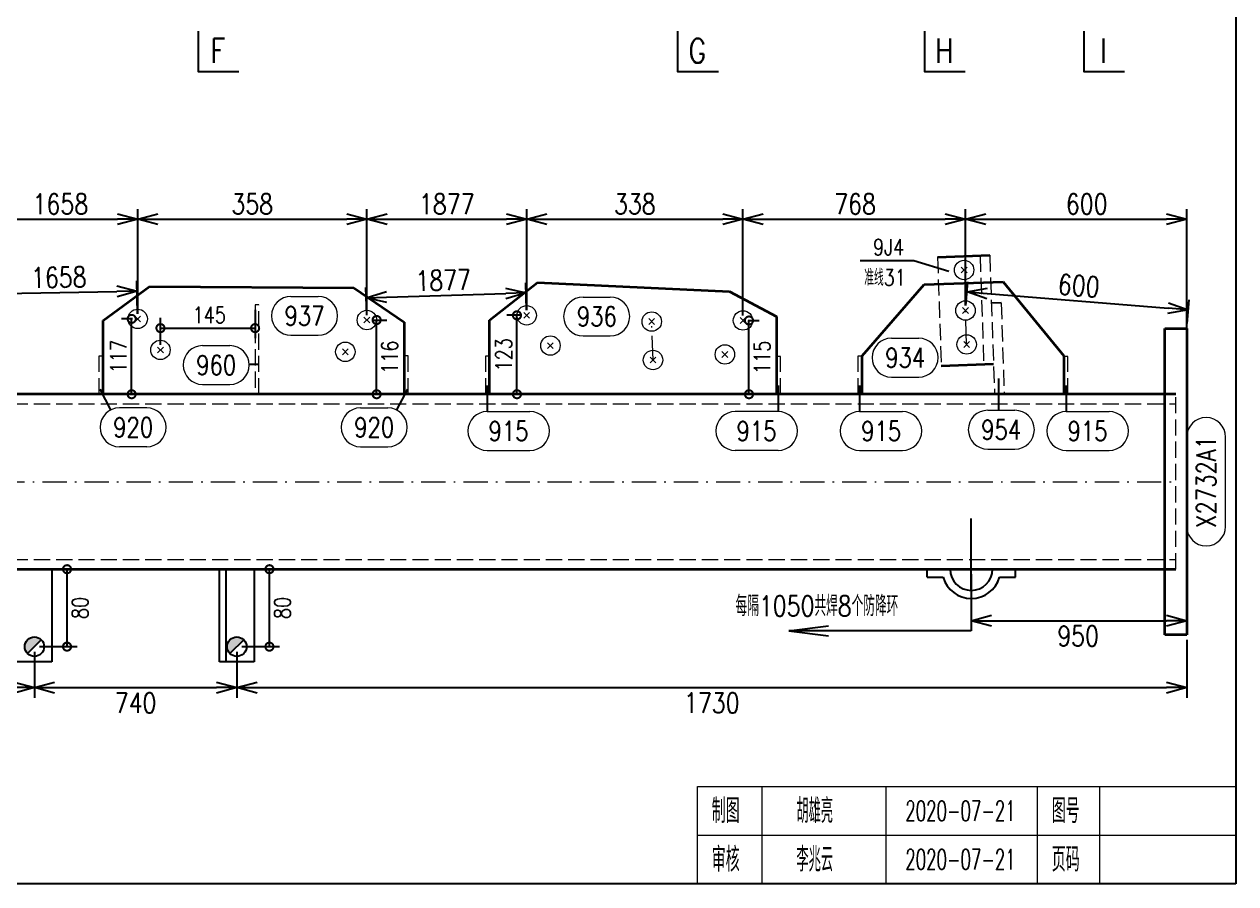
# Model space of a CAD drawing. Extents: x 1310 to 15542, y -76 to 8381.
# Drawn here: x 1663.8 to 1813.4, y 183.9 to 290 of the extents above; entities that cross this region are included whole.
import ezdxf
from ezdxf.enums import TextEntityAlignment as Align

# ---------------------------------------------------------------- set-up
doc = ezdxf.new("R2010")
doc.units = 0
doc.header["$MEASUREMENT"] = 0
doc.linetypes.add('一点画线', pattern=[5.2, 3, -1, 0.2, -1])
doc.linetypes.add('虚线', pattern=[2.75, 2, -0.75])
doc.layers.get('0').update_dxf_attribs({"linetype": 'CONTINUOUS', "lineweight": 25})
doc.layers.get('Defpoints').update_dxf_attribs({"linetype": 'CONTINUOUS'})
doc.layers.add('4', color=7, linetype='CONTINUOUS', lineweight=25)
doc.layers.add('5', color=7, linetype='CONTINUOUS', lineweight=25)
doc.styles.add('DimFont', font='simplex.shx', dxfattribs={"width": 0.8, "bigfont": 'gbhzfs.shx'})
doc.styles.get("Standard").update_dxf_attribs({"font": 'simplex.shx', "width": 0.7, "height": 3, "bigfont": 'gbhzfs.shx'})
doc.dimstyles.new('DHDxfDimStyleOpen30', dxfattribs={"dimtxt": 2.5, "dimasz": 2.5, "dimexe": 1.25, "dimexo": 0.625, "dimtad": 2, "dimtxsty": 'DimFont', "dimblk": 'OPEN30', "dimblk1": 'OPEN30', "dimblk2": 'OPEN30', "dimcen": 2.5, "dimadec": 0, "dimazin": 0, "dimtfac": 1, "dimtmove": 0, "dimatfit": 3, "dimfxl": 0, "dimarcsym": 0})

# ---------------------------------------------------------------- blocks, each defined once
blk = doc.blocks.new('板孔21.5')
at = {"layer": '5', "color": 7, "linetype": 'Continuous', "lineweight": 13}
for p, q in [((-0.3, -0.3), (0.3, 0.3)), ((0.3, -0.3), (-0.3, 0.3))]:
    blk.add_line(p, q, dxfattribs=at)
blk.add_circle((0, 0), 1, dxfattribs=at)
blk = doc.blocks.new('_DotSmall')
at = {"color": 0, "linetype": 'ByBlock', "const_width": 0.5}
blk.add_lwpolyline([(-0.0625, 0, 1), (0.0625, 0, 1)], format="xyb", close=True, dxfattribs=at)
blk = doc.blocks.new('*D269')
at = {"layer": '5', "color": 6, "linetype": 'Continuous', "lineweight": -2}
for p, q in [((1677.17, 253.59), (1675.8, 253.59)), ((1677.05, 244.29), (1677.05, 253.59)), ((1677.17, 244.29), (1675.8, 244.29))]:
    blk.add_line(p, q, dxfattribs=at)
at = {"layer": 'Defpoints', "color": 0, "linetype": 'Continuous'}
for p in [(1677.05, 253.59), (1677.8, 253.59), (1677.8, 244.29)]:
    blk.add_point(p, dxfattribs=at)
at = {"layer": '5', "color": 6, "linetype": 'Continuous', "lineweight": -2, "xscale": 2, "yscale": 2, "zscale": 2}
for p, rotation in [((1677.05, 253.59), 90), ((1677.05, 244.29), 270)]:
    blk.add_blockref('_DotSmall', p, dxfattribs=dict(at, rotation=rotation))
at = {"layer": '5', "color": 6, "linetype": 'Continuous', "lineweight": 18, "insert": (1675.42, 248.94), "char_height": 2, "attachment_point": 5, "rotation": 90, "line_spacing_factor": 0.6, "style": 'DimFont'}
blk.add_mtext('117', dxfattribs=at)
blk = doc.blocks.new('*D270')
at = {"layer": '5', "color": 6, "linetype": 'Continuous', "lineweight": -2}
for p, q in [((1706.73, 253.45), (1708.56, 253.45)), ((1707.31, 244.29), (1707.31, 253.45)), ((1706.73, 244.29), (1708.56, 244.29))]:
    blk.add_line(p, q, dxfattribs=at)
at = {"layer": 'Defpoints', "color": 0, "linetype": 'Continuous'}
for p in [(1706.11, 253.45), (1707.31, 253.45), (1706.11, 244.29)]:
    blk.add_point(p, dxfattribs=at)
at = {"layer": '5', "color": 6, "linetype": 'Continuous', "lineweight": -2, "xscale": 2, "yscale": 2, "zscale": 2}
for p, rotation in [((1707.31, 253.45), 90), ((1707.31, 244.29), 270)]:
    blk.add_blockref('_DotSmall', p, dxfattribs=dict(at, rotation=rotation))
at = {"layer": '5', "color": 6, "linetype": 'Continuous', "lineweight": 18, "insert": (1708.93, 248.87), "char_height": 2, "attachment_point": 5, "rotation": 90, "line_spacing_factor": 0.6, "style": 'DimFont'}
blk.add_mtext('116', dxfattribs=at)
blk = doc.blocks.new('*D271')
at = {"layer": '5', "color": 6, "linetype": 'Continuous', "lineweight": -2}
for p, q in [((1725.21, 254.03), (1723.39, 254.03)), ((1724.64, 244.29), (1724.64, 254.03)), ((1725.21, 244.29), (1723.39, 244.29))]:
    blk.add_line(p, q, dxfattribs=at)
at = {"layer": 'Defpoints', "color": 0, "linetype": 'Continuous'}
for p in [(1724.64, 254.03), (1725.84, 254.03), (1725.84, 244.29)]:
    blk.add_point(p, dxfattribs=at)
at = {"layer": '5', "color": 6, "linetype": 'Continuous', "lineweight": -2, "xscale": 2, "yscale": 2, "zscale": 2}
for p, rotation in [((1724.64, 254.03), 90), ((1724.64, 244.29), 270)]:
    blk.add_blockref('_DotSmall', p, dxfattribs=dict(at, rotation=rotation))
at = {"layer": '5', "color": 6, "linetype": 'Continuous', "lineweight": 18, "insert": (1723.01, 249.16), "char_height": 2, "attachment_point": 5, "rotation": 90, "line_spacing_factor": 0.6, "style": 'DimFont'}
blk.add_mtext('123', dxfattribs=at)
blk = doc.blocks.new('*D272')
at = {"layer": '5', "color": 6, "linetype": 'Continuous', "lineweight": -2}
for p, q in [((1753.18, 253.39), (1754.55, 253.39)), ((1753.3, 244.29), (1753.3, 253.39)), ((1753.18, 244.29), (1754.55, 244.29))]:
    blk.add_line(p, q, dxfattribs=at)
at = {"layer": 'Defpoints', "color": 0, "linetype": 'Continuous'}
for p in [(1752.55, 253.39), (1753.3, 253.39), (1752.55, 244.29)]:
    blk.add_point(p, dxfattribs=at)
at = {"layer": '5', "color": 6, "linetype": 'Continuous', "lineweight": -2, "xscale": 2, "yscale": 2, "zscale": 2}
for p, rotation in [((1753.3, 253.39), 90), ((1753.3, 244.29), 270)]:
    blk.add_blockref('_DotSmall', p, dxfattribs=dict(at, rotation=rotation))
at = {"layer": '5', "color": 6, "linetype": 'Continuous', "lineweight": 18, "insert": (1754.93, 248.84), "char_height": 2, "attachment_point": 5, "rotation": 90, "line_spacing_factor": 0.6, "style": 'DimFont'}
blk.add_mtext('115', dxfattribs=at)
blk = doc.blocks.new('_OPEN30')
at = {"color": 0, "linetype": 'ByBlock', "lineweight": -2}
for p, q in [((-1, 0.268), (0, 0)), ((0, 0), (-1, -0.268)), ((0, 0), (-1, 0))]:
    blk.add_line(p, q, dxfattribs=at)
blk = doc.blocks.new('*D274')
at = {"layer": '5', "color": 96, "linetype": 'Continuous', "lineweight": -2}
for p, q in [((1658.68, 253.84), (1658.6, 257.91)), ((1677.79, 254.21), (1677.71, 258.28)), ((1661.13, 256.71), (1675.23, 256.99))]:
    blk.add_line(p, q, dxfattribs=at)
at = {"layer": 'Defpoints', "color": 0, "linetype": 'Continuous'}
for p in [(1677.73, 257.03), (1658.7, 253.21), (1677.8, 253.59)]:
    blk.add_point(p, dxfattribs=at)
at = {"layer": '5', "color": 96, "linetype": 'Continuous', "lineweight": -2, "xscale": 2.5, "yscale": 2.5, "zscale": 2.5}
for p, rotation in [((1658.63, 256.66), 181.124937257589), ((1677.73, 257.03), 1.124937257589026)]:
    blk.add_blockref('_OPEN30', p, dxfattribs=dict(at, rotation=rotation))
at = {"layer": '5', "color": 96, "linetype": 'Continuous', "lineweight": 18, "insert": (1668.05, 258.72), "char_height": 2.5, "attachment_point": 5, "rotation": 1.1249, "line_spacing_factor": 0.6, "style": 'DimFont'}
blk.add_mtext('1658', dxfattribs=at)
blk = doc.blocks.new('*D275')
at = {"layer": '5', "color": 96, "linetype": 'Continuous', "lineweight": -2}
for p, q in [((1706.09, 254.07), (1705.99, 257.46)), ((1725.82, 254.65), (1725.72, 258.04)), ((1708.52, 256.28), (1723.26, 256.71))]:
    blk.add_line(p, q, dxfattribs=at)
at = {"layer": 'Defpoints', "color": 0, "linetype": 'Continuous'}
for p in [(1725.76, 256.79), (1706.11, 253.45), (1725.84, 254.03)]:
    blk.add_point(p, dxfattribs=at)
at = {"layer": '5', "color": 96, "linetype": 'Continuous', "lineweight": -2, "xscale": 2.5, "yscale": 2.5, "zscale": 2.5}
for p, rotation in [((1725.76, 256.79), 1.684796133430877), ((1706.03, 256.21), 181.6847961334309)]:
    blk.add_blockref('_OPEN30', p, dxfattribs=dict(at, rotation=rotation))
at = {"layer": '5', "color": 96, "linetype": 'Continuous', "lineweight": 18, "insert": (1715.53, 258.36), "char_height": 2.5, "attachment_point": 5, "rotation": 1.6848, "line_spacing_factor": 0.6, "style": 'DimFont'}
blk.add_mtext('1877', dxfattribs=at)
blk = doc.blocks.new('*D280')
at = {"layer": '5', "color": 7, "linetype": 'Continuous', "lineweight": -2}
for p, q in [((1658.7, 253.84), (1658.7, 267.15)), ((1677.8, 254.21), (1677.8, 267.15)), ((1661.2, 265.9), (1675.3, 265.9))]:
    blk.add_line(p, q, dxfattribs=at)
at = {"layer": 'Defpoints', "color": 0, "linetype": 'Continuous'}
for p in [(1677.8, 265.9), (1658.7, 253.21), (1677.8, 253.59)]:
    blk.add_point(p, dxfattribs=at)
at = {"layer": '5', "color": 7, "linetype": 'Continuous', "lineweight": -2, "xscale": 2.5, "yscale": 2.5, "zscale": 2.5, "rotation": 180}
blk.add_blockref('_OPEN30', (1658.7, 265.9), dxfattribs=at)
at = {"layer": '5', "color": 7, "linetype": 'Continuous', "lineweight": -2, "xscale": 2.5, "yscale": 2.5, "zscale": 2.5}
blk.add_blockref('_OPEN30', (1677.8, 265.9), dxfattribs=at)
at = {"layer": '5', "color": 7, "linetype": 'Continuous', "lineweight": 18, "insert": (1668.25, 267.78), "char_height": 2.5, "attachment_point": 5, "line_spacing_factor": 0.6, "style": 'DimFont'}
blk.add_mtext('1658', dxfattribs=at)
blk = doc.blocks.new('*D281')
at = {"layer": '5', "color": 7, "linetype": 'Continuous', "lineweight": -2}
for p, q in [((1677.8, 254.21), (1677.8, 267.15)), ((1706.11, 254.07), (1706.11, 267.15)), ((1680.3, 265.9), (1703.61, 265.9))]:
    blk.add_line(p, q, dxfattribs=at)
at = {"layer": 'Defpoints', "color": 0, "linetype": 'Continuous'}
for p in [(1706.11, 265.9), (1677.8, 253.59), (1706.11, 253.45)]:
    blk.add_point(p, dxfattribs=at)
at = {"layer": '5', "color": 7, "linetype": 'Continuous', "lineweight": -2, "xscale": 2.5, "yscale": 2.5, "zscale": 2.5, "rotation": 180}
blk.add_blockref('_OPEN30', (1677.8, 265.9), dxfattribs=at)
at = {"layer": '5', "color": 7, "linetype": 'Continuous', "lineweight": -2, "xscale": 2.5, "yscale": 2.5, "zscale": 2.5}
blk.add_blockref('_OPEN30', (1706.11, 265.9), dxfattribs=at)
at = {"layer": '5', "color": 7, "linetype": 'Continuous', "lineweight": 18, "insert": (1691.95, 267.78), "char_height": 2.5, "attachment_point": 5, "line_spacing_factor": 0.6, "style": 'DimFont'}
blk.add_mtext('358', dxfattribs=at)
blk = doc.blocks.new('*D282')
at = {"layer": '5', "color": 7, "linetype": 'Continuous', "lineweight": -2}
for p, q in [((1706.11, 254.07), (1706.11, 267.15)), ((1725.84, 254.65), (1725.84, 267.15)), ((1708.61, 265.9), (1723.34, 265.9))]:
    blk.add_line(p, q, dxfattribs=at)
at = {"layer": 'Defpoints', "color": 0, "linetype": 'Continuous'}
for p in [(1725.84, 265.9), (1706.11, 253.45), (1725.84, 254.03)]:
    blk.add_point(p, dxfattribs=at)
at = {"layer": '5', "color": 7, "linetype": 'Continuous', "lineweight": -2, "xscale": 2.5, "yscale": 2.5, "zscale": 2.5, "rotation": 180}
blk.add_blockref('_OPEN30', (1706.11, 265.9), dxfattribs=at)
at = {"layer": '5', "color": 7, "linetype": 'Continuous', "lineweight": -2, "xscale": 2.5, "yscale": 2.5, "zscale": 2.5}
blk.add_blockref('_OPEN30', (1725.84, 265.9), dxfattribs=at)
at = {"layer": '5', "color": 7, "linetype": 'Continuous', "lineweight": 18, "insert": (1715.97, 267.78), "char_height": 2.5, "attachment_point": 5, "line_spacing_factor": 0.6, "style": 'DimFont'}
blk.add_mtext('1877', dxfattribs=at)
blk = doc.blocks.new('*D283')
at = {"layer": '5', "color": 7, "linetype": 'Continuous', "lineweight": -2}
for p, q in [((1725.84, 254.65), (1725.84, 267.15)), ((1752.55, 254.02), (1752.55, 267.15)), ((1728.34, 265.9), (1750.05, 265.9))]:
    blk.add_line(p, q, dxfattribs=at)
at = {"layer": 'Defpoints', "color": 0, "linetype": 'Continuous'}
for p in [(1752.55, 265.9), (1725.84, 254.03), (1752.55, 253.39)]:
    blk.add_point(p, dxfattribs=at)
at = {"layer": '5', "color": 7, "linetype": 'Continuous', "lineweight": -2, "xscale": 2.5, "yscale": 2.5, "zscale": 2.5, "rotation": 180}
blk.add_blockref('_OPEN30', (1725.84, 265.9), dxfattribs=at)
at = {"layer": '5', "color": 7, "linetype": 'Continuous', "lineweight": -2, "xscale": 2.5, "yscale": 2.5, "zscale": 2.5}
blk.add_blockref('_OPEN30', (1752.55, 265.9), dxfattribs=at)
at = {"layer": '5', "color": 7, "linetype": 'Continuous', "lineweight": 18, "insert": (1739.2, 267.78), "char_height": 2.5, "attachment_point": 5, "line_spacing_factor": 0.6, "style": 'DimFont'}
blk.add_mtext('338', dxfattribs=at)
blk = doc.blocks.new('*D284')
at = {"layer": '5', "color": 7, "linetype": 'Continuous', "lineweight": -2}
for p, q in [((1752.55, 254.02), (1752.55, 267.15)), ((1780.04, 255.25), (1780.04, 267.15)), ((1755.05, 265.9), (1777.54, 265.9))]:
    blk.add_line(p, q, dxfattribs=at)
at = {"layer": 'Defpoints', "color": 0, "linetype": 'Continuous'}
for p in [(1780.04, 265.9), (1780.04, 254.63), (1752.55, 253.39)]:
    blk.add_point(p, dxfattribs=at)
at = {"layer": '5', "color": 7, "linetype": 'Continuous', "lineweight": -2, "xscale": 2.5, "yscale": 2.5, "zscale": 2.5, "rotation": 180}
blk.add_blockref('_OPEN30', (1752.55, 265.9), dxfattribs=at)
at = {"layer": '5', "color": 7, "linetype": 'Continuous', "lineweight": -2, "xscale": 2.5, "yscale": 2.5, "zscale": 2.5}
blk.add_blockref('_OPEN30', (1780.04, 265.9), dxfattribs=at)
at = {"layer": '5', "color": 7, "linetype": 'Continuous', "lineweight": 18, "insert": (1766.4, 267.78), "char_height": 2.5, "attachment_point": 5, "line_spacing_factor": 0.6, "style": 'DimFont'}
blk.add_mtext('768', dxfattribs=at)
blk = doc.blocks.new('*D285')
at = {"layer": '5', "color": 7, "linetype": 'Continuous', "lineweight": -2}
for p, q in [((1780.04, 255.25), (1780.04, 267.15)), ((1807.36, 234.11), (1807.36, 267.15)), ((1782.54, 265.9), (1804.86, 265.9))]:
    blk.add_line(p, q, dxfattribs=at)
at = {"layer": 'Defpoints', "color": 0, "linetype": 'Continuous'}
for p in [(1807.36, 265.9), (1780.04, 254.63), (1807.36, 233.49)]:
    blk.add_point(p, dxfattribs=at)
at = {"layer": '5', "color": 7, "linetype": 'Continuous', "lineweight": -2, "xscale": 2.5, "yscale": 2.5, "zscale": 2.5, "rotation": 180}
blk.add_blockref('_OPEN30', (1780.04, 265.9), dxfattribs=at)
at = {"layer": '5', "color": 7, "linetype": 'Continuous', "lineweight": -2, "xscale": 2.5, "yscale": 2.5, "zscale": 2.5}
blk.add_blockref('_OPEN30', (1807.36, 265.9), dxfattribs=at)
at = {"layer": '5', "color": 7, "linetype": 'Continuous', "lineweight": 18, "insert": (1795.01, 267.78), "char_height": 2.5, "attachment_point": 5, "line_spacing_factor": 0.6, "style": 'DimFont'}
blk.add_mtext('600', dxfattribs=at)
blk = doc.blocks.new('*D287')
at = {"layer": '5', "color": 6, "linetype": 'Continuous', "lineweight": -2}
for p, q in [((1692.3, 254.71), (1692.3, 251.2)), ((1680.61, 250.38), (1680.61, 253.7)), ((1680.61, 252.45), (1692.3, 252.45))]:
    blk.add_line(p, q, dxfattribs=at)
at = {"layer": 'Defpoints', "color": 0, "linetype": 'Continuous'}
for p in [(1692.3, 255.34), (1692.3, 252.45), (1680.61, 249.76)]:
    blk.add_point(p, dxfattribs=at)
at = {"layer": '5', "color": 6, "linetype": 'Continuous', "lineweight": -2, "xscale": 2, "yscale": 2, "zscale": 2, "rotation": 180}
blk.add_blockref('_DotSmall', (1680.61, 252.45), dxfattribs=at)
at = {"layer": '5', "color": 6, "linetype": 'Continuous', "lineweight": -2, "xscale": 2, "yscale": 2, "zscale": 2}
blk.add_blockref('_DotSmall', (1692.3, 252.45), dxfattribs=at)
at = {"layer": '5', "color": 6, "linetype": 'Continuous', "lineweight": 18, "insert": (1686.64, 254.07), "char_height": 2, "attachment_point": 5, "line_spacing_factor": 0.6, "style": 'DimFont'}
blk.add_mtext('145', dxfattribs=at)
blk = doc.blocks.new('*D300')
at = {"color": 0, "linetype": 'Continuous', "lineweight": -2}
for p, q in [((1780.09, 255.25), (1780.33, 258.18)), ((1782.72, 256.73), (1805.06, 254.91)), ((1807.41, 253.02), (1807.65, 255.95))]:
    blk.add_line(p, q, dxfattribs=at)
at = {"layer": 'Defpoints', "color": 0, "linetype": 'Continuous'}
for p in [(1780.04, 254.63), (1807.55, 254.71), (1807.36, 252.4)]:
    blk.add_point(p, dxfattribs=at)
at = {"color": 0, "linetype": 'Continuous', "lineweight": -2, "xscale": 2.5, "yscale": 2.5, "zscale": 2.5}
for p, rotation in [((1780.23, 256.93), 175.3422225729016), ((1807.55, 254.71), 355.3422225729016)]:
    blk.add_blockref('_OPEN30', p, dxfattribs=dict(at, rotation=rotation))
at = {"color": 0, "linetype": 'Continuous', "insert": (1794.04, 257.69), "char_height": 2.5, "attachment_point": 5, "rotation": 355.3422, "style": 'DimFont'}
blk.add_mtext('600', dxfattribs=at)
blk = doc.blocks.new('*D327')
at = {"color": 7, "linetype": 'Continuous', "lineweight": -2}
for p, q in [((1780.76, 222.06), (1780.76, 215.08)), ((1807.36, 215.21), (1807.36, 217.58)), ((1783.26, 216.33), (1804.86, 216.33))]:
    blk.add_line(p, q, dxfattribs=at)
at = {"layer": 'Defpoints', "color": 0, "linetype": 'Continuous'}
for p in [(1780.76, 222.69), (1807.36, 216.33), (1807.36, 214.58)]:
    blk.add_point(p, dxfattribs=at)
at = {"color": 7, "linetype": 'Continuous', "lineweight": -2, "xscale": 2.5, "yscale": 2.5, "zscale": 2.5, "rotation": 180}
blk.add_blockref('_OPEN30', (1780.76, 216.33), dxfattribs=at)
at = {"color": 7, "linetype": 'Continuous', "lineweight": -2, "xscale": 2.5, "yscale": 2.5, "zscale": 2.5}
blk.add_blockref('_OPEN30', (1807.36, 216.33), dxfattribs=at)
at = {"color": 7, "linetype": 'Continuous', "lineweight": 18, "insert": (1793.95, 214.45), "char_height": 2.5, "attachment_point": 5, "style": 'DimFont'}
blk.add_mtext('950', dxfattribs=at)
blk = doc.blocks.new('*D333')
at = {"color": 0, "linetype": 'Continuous', "lineweight": -2}
for p, q in [((1640.04, 212.5), (1640.04, 206.82)), ((1665.04, 212.5), (1665.04, 206.82)), ((1642.54, 208.07), (1662.54, 208.07))]:
    blk.add_line(p, q, dxfattribs=at)
at = {"layer": 'Defpoints', "color": 0, "linetype": 'Continuous'}
for p in [(1640.04, 213.13), (1665.04, 213.13), (1665.04, 208.07)]:
    blk.add_point(p, dxfattribs=at)
at = {"color": 0, "linetype": 'Continuous', "lineweight": -2, "xscale": 2.5, "yscale": 2.5, "zscale": 2.5, "rotation": 180}
blk.add_blockref('_OPEN30', (1640.04, 208.07), dxfattribs=at)
at = {"color": 0, "linetype": 'Continuous', "lineweight": -2, "xscale": 2.5, "yscale": 2.5, "zscale": 2.5}
blk.add_blockref('_OPEN30', (1665.04, 208.07), dxfattribs=at)
at = {"color": 0, "linetype": 'Continuous', "insert": (1652.54, 206.19), "char_height": 2.5, "attachment_point": 5, "style": 'DimFont'}
blk.add_mtext('1375', dxfattribs=at)
blk = doc.blocks.new('*D337')
at = {"layer": '5', "color": 6, "linetype": 'Continuous', "lineweight": -2}
for p, q in [((1667.83, 222.69), (1670.32, 222.69)), ((1669.07, 213.13), (1669.07, 222.69)), ((1665.67, 213.13), (1670.32, 213.13))]:
    blk.add_line(p, q, dxfattribs=at)
at = {"layer": 'Defpoints', "color": 0, "linetype": 'Continuous'}
for p in [(1667.2, 222.69), (1669.07, 222.69), (1665.04, 213.13)]:
    blk.add_point(p, dxfattribs=at)
at = {"layer": '5', "color": 6, "linetype": 'Continuous', "lineweight": -2, "xscale": 2, "yscale": 2, "zscale": 2}
for p, rotation in [((1669.07, 222.69), 90), ((1669.07, 213.13), 270)]:
    blk.add_blockref('_DotSmall', p, dxfattribs=dict(at, rotation=rotation))
at = {"layer": '5', "color": 6, "linetype": 'Continuous', "lineweight": 18, "insert": (1670.69, 217.91), "char_height": 2, "attachment_point": 5, "rotation": 90, "style": 'DimFont'}
blk.add_mtext('80', dxfattribs=at)
blk = doc.blocks.new('*D338')
at = {"color": 0, "linetype": 'Continuous', "lineweight": -2}
for p, q in [((1665.04, 212.5), (1665.04, 206.82)), ((1690.04, 212.5), (1690.04, 206.82)), ((1667.54, 208.07), (1687.54, 208.07))]:
    blk.add_line(p, q, dxfattribs=at)
at = {"layer": 'Defpoints', "color": 0, "linetype": 'Continuous'}
for p in [(1665.04, 213.13), (1690.04, 213.13), (1690.04, 208.07)]:
    blk.add_point(p, dxfattribs=at)
at = {"color": 0, "linetype": 'Continuous', "lineweight": -2, "xscale": 2.5, "yscale": 2.5, "zscale": 2.5, "rotation": 180}
blk.add_blockref('_OPEN30', (1665.04, 208.07), dxfattribs=at)
at = {"color": 0, "linetype": 'Continuous', "lineweight": -2, "xscale": 2.5, "yscale": 2.5, "zscale": 2.5}
blk.add_blockref('_OPEN30', (1690.04, 208.07), dxfattribs=at)
at = {"color": 0, "linetype": 'Continuous', "insert": (1677.54, 206.19), "char_height": 2.5, "attachment_point": 5, "style": 'DimFont'}
blk.add_mtext('740', dxfattribs=at)
blk = doc.blocks.new('*D339')
at = {"layer": '5', "color": 6, "linetype": 'Continuous', "lineweight": -2}
for p, q in [((1692.83, 222.69), (1695.32, 222.69)), ((1694.07, 213.13), (1694.07, 222.69)), ((1690.67, 213.13), (1695.32, 213.13))]:
    blk.add_line(p, q, dxfattribs=at)
at = {"layer": 'Defpoints', "color": 0, "linetype": 'Continuous'}
for p in [(1692.2, 222.69), (1694.07, 222.69), (1690.04, 213.13)]:
    blk.add_point(p, dxfattribs=at)
at = {"layer": '5', "color": 6, "linetype": 'Continuous', "lineweight": -2, "xscale": 2, "yscale": 2, "zscale": 2}
for p, rotation in [((1694.07, 222.69), 90), ((1694.07, 213.13), 270)]:
    blk.add_blockref('_DotSmall', p, dxfattribs=dict(at, rotation=rotation))
at = {"layer": '5', "color": 6, "linetype": 'Continuous', "lineweight": 18, "insert": (1695.69, 217.91), "char_height": 2, "attachment_point": 5, "rotation": 90, "style": 'DimFont'}
blk.add_mtext('80', dxfattribs=at)
blk = doc.blocks.new('*D340')
at = {"color": 0, "linetype": 'Continuous', "lineweight": -2}
for p, q in [((1690.04, 212.5), (1690.04, 206.82)), ((1807.36, 213.96), (1807.36, 206.82)), ((1692.54, 208.07), (1804.86, 208.07))]:
    blk.add_line(p, q, dxfattribs=at)
at = {"layer": 'Defpoints', "color": 0, "linetype": 'Continuous'}
for p in [(1807.36, 214.58), (1690.04, 213.13), (1807.36, 208.07)]:
    blk.add_point(p, dxfattribs=at)
at = {"color": 0, "linetype": 'Continuous', "lineweight": -2, "xscale": 2.5, "yscale": 2.5, "zscale": 2.5, "rotation": 180}
blk.add_blockref('_OPEN30', (1690.04, 208.07), dxfattribs=at)
at = {"color": 0, "linetype": 'Continuous', "lineweight": -2, "xscale": 2.5, "yscale": 2.5, "zscale": 2.5}
blk.add_blockref('_OPEN30', (1807.36, 208.07), dxfattribs=at)
at = {"color": 0, "linetype": 'Continuous', "insert": (1748.7, 206.19), "char_height": 2.5, "attachment_point": 5, "style": 'DimFont'}
blk.add_mtext('1730', dxfattribs=at)
blk = doc.blocks.new('CTDHK')
at = {"color": 0, "linetype": 'Continuous'}
for p, q in [((297, 210), (297, 0)), ((297, 0), (0, 0))]:
    blk.add_line(p, q, dxfattribs=at)

msp = doc.modelspace()

# ---------------------------------------------------------------- hatches: boundary and pattern name
for points in [[(1665.894, 213.975, 0.6681786), (1663.844, 213.126, 0.1989124), (1664.196, 212.277)], [(1690.894, 213.975, 0.6681786), (1688.844, 213.126, 0.1989124), (1689.196, 212.277)]]:
    msp.add_hatch(color=256).paths.add_polyline_path(points)

# ---------------------------------------------------------------- linework, layer by layer
at = {"color": 4, "linetype": 'Continuous'}
for p, q in [((1767.041, 260.805), (1773.648, 260.805)), ((1773.648, 260.805), (1777.974, 259.481))]:
    msp.add_line(p, q, dxfattribs=at)
at = {"color": 0, "linetype": 'Continuous'}
for p, q in [((1784.44, 255.563), (1783.24, 255.522)), ((1692.687, 247.967), (1691.57, 247.943)), ((1784.098, 246.244), (1784.098, 242.309)), ((1673.135, 244.935), (1674.459, 242.344)), ((1711.103, 244.935), (1709.778, 242.344)), ((1720.97, 245.362), (1720.97, 242.152)), ((1756.884, 245.362), (1756.884, 242.152)), ((1766.967, 245.362), (1766.967, 242.152)), ((1792.488, 245.362), (1792.488, 242.152))]:
    msp.add_line(p, q, dxfattribs=at)
for p, q in [((1780.76, 220.071), (1780.76, 228.957)), ((1662.883, 222.69), (1667.203, 222.69)), ((1667.203, 222.69), (1667.203, 211.275)), ((1687.883, 222.69), (1692.203, 222.69)), ((1687.883, 211.275), (1687.883, 222.69)), ((1688.723, 211.275), (1688.723, 222.69)), ((1692.203, 222.69), (1692.203, 211.275)), ((1775.29, 222.69), (1778.142, 222.69)), ((1775.29, 221.69), (1775.29, 222.69)), ((1775.29, 221.69), (1777.283, 221.69)), ((1783.379, 222.69), (1786.231, 222.69)), ((1784.238, 221.69), (1786.231, 221.69)), ((1786.231, 221.69), (1786.231, 222.69)), ((1758.229, 215.077), (1763.137, 215.707)), ((1780.76, 215.077), (1758.229, 215.077)), ((1758.229, 215.077), (1763.137, 214.447)), ((1665.894, 213.975), (1664.196, 212.277)), ((1690.894, 213.975), (1689.196, 212.277)), ((1667.203, 211.275), (1662.883, 211.275)), ((1692.203, 211.275), (1687.883, 211.275))]:
    msp.add_line(p, q)
at = {"color": 2, "linetype": 'Continuous'}
for points in [[(1690.296, 284.101), (1685.296, 284.101), (1685.296, 289.101)], [(1749.515, 284.101), (1744.515, 284.101), (1744.515, 289.101)], [(1780.018, 284.101), (1775.018, 284.101), (1775.018, 289.101)], [(1799.691, 284.101), (1794.691, 284.101), (1794.691, 289.101)]]:
    msp.add_lwpolyline(points, dxfattribs=at)
for centre in [(1665.045, 213.126), (1690.045, 213.126)]:
    msp.add_circle(centre, 1.201)
for radius, start, end in [(3.619, 196.04206, 343.95794), (2.619, 180, 0)]:
    msp.add_arc((1780.76, 222.69), radius, start, end)
at = {"layer": '4', "color": 1, "linetype": 'Continuous', "lineweight": 18}
for p, q in [((1746.922, 195.861), (1813.422, 195.861)), ((1746.922, 183.861), (1746.922, 195.861)), ((1754.922, 183.861), (1754.922, 195.861)), ((1770.222, 183.861), (1770.222, 195.861)), ((1788.922, 183.861), (1788.922, 195.861)), ((1796.622, 183.861), (1796.622, 195.861)), ((1746.922, 189.861), (1813.422, 189.861))]:
    msp.add_line(p, q, dxfattribs=at)
msp.add_lwpolyline([(1516.422, 393.861), (1516.422, 183.861), (1813.422, 183.861), (1813.422, 393.861)], close=True, dxfattribs=at)
at = {"layer": '5', "color": 7, "linetype": 'Continuous', "lineweight": 35}
for p, q in [((1776.582, 261.22), (1783.038, 261.441)), ((1673.524, 253.394), (1679.266, 257.606)), ((1679.266, 257.606), (1704.497, 257.412)), ((1704.497, 257.412), (1710.713, 253.186)), ((1721.263, 253.452), (1727.175, 258.093)), ((1727.175, 258.093), (1750.876, 256.977)), ((1767.266, 249.037), (1774.916, 257.831)), ((1774.916, 257.831), (1784.695, 258.166)), ((1784.695, 258.166), (1792.196, 249.037)), ((1750.876, 256.977), (1756.716, 253.869)), ((1673.524, 244.29), (1673.524, 253.394)), ((1710.713, 253.186), (1710.713, 244.29)), ((1721.263, 244.29), (1721.263, 253.452)), ((1756.716, 253.869), (1756.716, 244.29)), ((1804.671, 252.4), (1807.361, 252.4)), ((1804.671, 214.58), (1804.671, 252.4)), ((1807.361, 252.4), (1807.361, 214.58)), ((1767.266, 244.29), (1767.266, 249.037)), ((1792.196, 249.037), (1792.196, 244.29)), ((1777.042, 247.81), (1783.497, 248.031)), ((1806.016, 244.29), (1541.227, 244.29)), ((1710.713, 244.29), (1673.524, 244.29)), ((1756.716, 244.29), (1721.263, 244.29)), ((1792.196, 244.29), (1767.266, 244.29)), ((1541.227, 222.69), (1806.016, 222.69)), ((1807.361, 214.58), (1804.671, 214.58))]:
    msp.add_line(p, q, dxfattribs=at)
at = {"layer": '5', "color": 7, "linetype": '虚线', "lineweight": 18}
for p, q in [((1776.582, 261.22), (1777.042, 247.81)), ((1781.838, 261.4), (1782.298, 247.99)), ((1783.038, 261.441), (1783.625, 244.306)), ((1692.778, 255.338), (1692.303, 255.338)), ((1692.303, 255.338), (1692.303, 244.29)), ((1692.778, 244.29), (1692.778, 255.338)), ((1784.44, 255.563), (1784.824, 244.347)), ((1673.049, 244.29), (1673.049, 249.024)), ((1673.049, 249.024), (1673.524, 249.024)), ((1673.524, 249.024), (1673.524, 244.29)), ((1711.188, 249.024), (1710.713, 249.024)), ((1710.713, 249.024), (1710.713, 244.29)), ((1711.188, 244.29), (1711.188, 249.024)), ((1720.788, 244.29), (1720.788, 249.024)), ((1720.788, 249.024), (1721.263, 249.024)), ((1721.263, 249.024), (1721.263, 244.29)), ((1757.191, 248.944), (1756.716, 248.944)), ((1756.716, 248.944), (1756.716, 244.29)), ((1757.191, 244.29), (1757.191, 248.944)), ((1766.791, 244.29), (1766.791, 249.024)), ((1766.791, 249.024), (1767.266, 249.024)), ((1767.266, 249.024), (1767.266, 244.29)), ((1792.671, 248.944), (1792.196, 248.944)), ((1792.196, 248.944), (1792.196, 244.29)), ((1792.671, 244.29), (1792.671, 248.944)), ((1806.016, 222.69), (1806.016, 244.29)), ((1541.227, 243.09), (1806.016, 243.09)), ((1541.227, 223.89), (1806.016, 223.89))]:
    msp.add_line(p, q, dxfattribs=at)
at = {"layer": '5', "color": 1, "linetype": 'Continuous', "lineweight": 18}
for p, q in [((1696.724, 256.368), (1700.084, 256.368)), ((1732.808, 256.29), (1736.168, 256.29)), ((1696.724, 251.568), (1700.084, 251.568)), ((1732.808, 251.49), (1736.168, 251.49)), ((1685.811, 250.29), (1689.171, 250.29)), ((1770.897, 251.205), (1774.257, 251.205)), ((1685.811, 245.49), (1689.171, 245.49)), ((1770.897, 246.405), (1774.257, 246.405)), ((1678.911, 242.607), (1675.551, 242.607)), ((1705.326, 242.607), (1708.686, 242.607)), ((1720.97, 242.152), (1726.25, 242.152)), ((1756.884, 242.152), (1751.604, 242.152)), ((1766.967, 242.152), (1772.247, 242.152)), ((1782.784, 242.309), (1786.144, 242.309)), ((1792.488, 242.152), (1797.768, 242.152)), ((1807.361, 227.97), (1807.361, 239.01)), ((1812.161, 227.97), (1812.161, 239.01)), ((1678.911, 237.807), (1675.551, 237.807)), ((1705.326, 237.807), (1708.686, 237.807)), ((1720.97, 237.352), (1726.25, 237.352)), ((1756.884, 237.352), (1751.604, 237.352)), ((1766.967, 237.352), (1772.247, 237.352)), ((1782.784, 237.509), (1786.144, 237.509)), ((1792.488, 237.352), (1797.768, 237.352))]:
    msp.add_line(p, q, dxfattribs=at)
at = {"layer": '5', "color": 1, "linetype": '一点画线', "lineweight": 18}
for p, q in [((1780.183, 250.436), (1780.04, 254.626)), ((1741.448, 248.514), (1741.285, 253.259)), ((1541.227, 233.49), (1806.016, 233.49))]:
    msp.add_line(p, q, dxfattribs=at)
at = {"layer": '5', "color": 1, "linetype": 'Continuous', "lineweight": 18}
for centre, start, end in [((1696.724, 253.968), 90, 270), ((1700.084, 253.968), 270, 90), ((1732.808, 253.89), 90, 270), ((1736.168, 253.89), 270, 90), ((1685.811, 247.89), 90, 270), ((1689.171, 247.89), 270, 90), ((1770.897, 248.805), 90, 270), ((1774.257, 248.805), 270, 90), ((1675.551, 240.207), 90, 270), ((1678.911, 240.207), 270, 90), ((1705.326, 240.207), 90, 270), ((1708.686, 240.207), 270, 90), ((1720.97, 239.752), 90, 270), ((1726.25, 239.752), 270, 90), ((1751.604, 239.752), 90, 270), ((1756.884, 239.752), 270, 90), ((1766.967, 239.752), 90, 270), ((1772.247, 239.752), 270, 90), ((1782.784, 239.909), 90, 270), ((1786.144, 239.909), 270, 90), ((1792.488, 239.752), 90, 270), ((1797.768, 239.752), 270, 90), ((1809.761, 239.01), 0, 180), ((1809.761, 227.97), 180, 0)]:
    msp.add_arc(centre, 2.4, start, end, dxfattribs=at)

# ---------------------------------------------------------------- block references
at = {"color": 2, "linetype": 'Continuous'}
msp.add_blockref('CTDHK', (1516.422, 183.861), dxfattribs=at)
at = {"layer": '5', "color": 7, "linetype": 'Continuous', "lineweight": 35, "xscale": 1.200000000000728, "yscale": 1.199999999999818, "zscale": 1.2}
for p in [(1779.868, 259.628), (1677.799, 253.586), (1706.107, 253.447), (1725.84, 254.028), (1741.285, 253.259), (1752.555, 253.395), (1780.04, 254.626), (1728.771, 250.293), (1780.183, 250.436), (1680.607, 249.758), (1703.438, 249.521), (1750.325, 249.204), (1741.448, 248.514)]:
    msp.add_blockref('板孔21.5', p, dxfattribs=at)

# ---------------------------------------------------------------- texts
at = {"color": 1, "linetype": 'Continuous', "lineweight": 18, "width": 0.8}
msp.add_text('每隔1050共焊8个防降环', height=2.5, dxfattribs=at).set_placement((1761.692, 218.29), align=Align.MIDDLE)
at = {"layer": '4', "color": 1, "linetype": 'Continuous', "lineweight": 13}
for s, height, width, p in [('制图', 3, 0.8, (1750.422, 192.861)), ('胡雄亮', 3, 0.7, (1761.422, 192.861)), ('2020-07-21', 2.5, 0.6, (1779.422, 192.861)), ('图号', 3, 0.8, (1792.422, 192.861)), ('审核', 3, 0.8, (1750.422, 186.861)), ('李兆云', 3, 0.7, (1761.422, 186.861)), ('2020-07-21', 2.5, 0.6, (1779.422, 186.861)), ('页码', 3, 0.8, (1792.422, 186.861))]:
    msp.add_text(s, height=height, dxfattribs=dict(at, width=width)).set_placement(p, align=Align.MIDDLE_CENTER)
at = {"layer": '5', "color": 2, "linetype": 'Continuous', "lineweight": 18, "width": 0.8}
for s, p in [('F', (1687.702, 286.684)), ('G', (1746.921, 286.684)), ('H', (1777.424, 286.684)), ('I', (1797.097, 286.684))]:
    msp.add_text(s, height=3, dxfattribs=at).set_placement(p, align=Align.MIDDLE_CENTER)
at = {"layer": '5', "color": 4, "linetype": 'Continuous', "lineweight": 18, "width": 0.8}
for s, p in [('9J4', (1770.547, 262.441)), ('准线31', (1770.106, 258.693))]:
    msp.add_text(s, height=2, dxfattribs=at).set_placement(p, align=Align.MIDDLE_CENTER)
at = {"layer": '5', "color": 1, "linetype": 'Continuous', "lineweight": 18, "width": 0.8}
for s, p in [('937', (1698.404, 253.968)), ('936', (1734.488, 253.89)), ('934', (1772.577, 248.805)), ('960', (1687.491, 247.89)), ('920', (1677.231, 240.207)), ('920', (1707.006, 240.207)), ('915', (1723.61, 239.752)), ('915', (1754.244, 239.752)), ('915', (1769.607, 239.752)), ('954', (1784.464, 239.909)), ('915', (1795.128, 239.752))]:
    msp.add_text(s, height=2.4, dxfattribs=at).set_placement(p, align=Align.MIDDLE_CENTER)
msp.add_text('X2732A1', height=2.4, rotation=90, dxfattribs=at).set_placement((1809.761, 233.49), align=Align.MIDDLE_CENTER)

# ---------------------------------------------------------------- dimensions: what is measured, and where the dimension line sits
at = {"color": 0, "linetype": 'Continuous'}
dim = msp.add_aligned_dim(p1=(1780.04, 254.626), p2=(1807.361, 252.4), distance=2.314, text='600', dimstyle='DHDxfDimStyleOpen30', dxfattribs=at)
dim.commit()
dim.dimension.update_dxf_attribs({"geometry": '*D300', "text_midpoint": (1794.041, 257.688)})
at = {"color": 7, "linetype": 'Continuous', "lineweight": 18}
dim = msp.add_linear_dim(base=(1807.361, 216.327), p1=(1780.76, 222.69), p2=(1807.361, 214.58), text='950', dimstyle='DHDxfDimStyleOpen30', override={"dimclrd": 7, "dimclre": 7, "dimclrt": 7}, dxfattribs=at)
dim.commit()
dim.dimension.update_dxf_attribs({"geometry": '*D327', "text_midpoint": (1793.95, 216.327), "dimtype": 160})
at = {"color": 0, "linetype": 'Continuous'}
dim = msp.add_linear_dim(base=(1807.361, 208.066), p1=(1690.045, 213.126), p2=(1807.361, 214.58), text='1730', dimstyle='DHDxfDimStyleOpen30', dxfattribs=at)
dim.commit()
dim.dimension.update_dxf_attribs({"geometry": '*D340', "text_midpoint": (1748.703, 206.191)})
for base, p1, p2, text, picture, middle in [((1665.045, 208.066), (1640.045, 213.126), (1665.045, 213.126), '1375', '*D333', (1652.545, 206.191)), ((1690.045, 208.066), (1665.045, 213.126), (1690.045, 213.126), '740', '*D338', (1677.545, 206.191))]:
    dim = msp.add_linear_dim(base=base, p1=p1, p2=p2, text=text, dimstyle='DHDxfDimStyleOpen30', override={"dimtmove": 1}, dxfattribs=at)
    dim.commit()
    dim.dimension.update_dxf_attribs({"geometry": picture, "text_midpoint": middle})
at = {"layer": '5', "color": 7, "linetype": 'Continuous', "lineweight": 18}
for base, p1, p2, text, picture, middle in [((1677.799, 265.902), (1658.697, 253.211), (1677.799, 253.586), '1658', '*D280', (1668.248, 265.902)), ((1706.107, 265.902), (1677.799, 253.586), (1706.107, 253.447), '358', '*D281', (1691.953, 265.902)), ((1725.84, 265.902), (1706.107, 253.447), (1725.84, 254.028), '1877', '*D282', (1715.973, 265.902)), ((1752.555, 265.902), (1725.84, 254.028), (1752.555, 253.395), '338', '*D283', (1739.197, 265.902)), ((1780.04, 265.902), (1752.555, 253.395), (1780.04, 254.626), '768', '*D284', (1766.402, 265.902)), ((1807.361, 265.902), (1780.04, 254.626), (1807.361, 233.49), '600', '*D285', (1795.005, 265.902))]:
    dim = msp.add_linear_dim(base=base, p1=p1, p2=p2, text=text, dimstyle='DHDxfDimStyleOpen30', override={"dimtxt": 2.5, "dimclrd": 7, "dimclre": 7, "dimclrt": 7}, dxfattribs=at)
    dim.commit()
    dim.dimension.update_dxf_attribs({"geometry": picture, "text_midpoint": middle, "dimtype": 160})
at = {"layer": '5', "color": 96, "linetype": 'Continuous', "lineweight": 18}
for base, p1, p2, angle, text, picture, middle in [((1677.731, 257.034), (1658.697, 253.211), (1677.799, 253.586), 1.12494, '1658', '*D274', (1668.089, 256.845)), ((1725.759, 256.787), (1706.107, 253.447), (1725.84, 254.028), 1.6848, '1877', '*D275', (1715.589, 256.488))]:
    dim = msp.add_linear_dim(base=base, p1=p1, p2=p2, angle=angle, text=text, dimstyle='DHDxfDimStyleOpen30', override={"dimtxt": 2.5, "dimclrd": 96, "dimclre": 96, "dimclrt": 96}, dxfattribs=at)
    dim.commit()
    dim.dimension.update_dxf_attribs({"geometry": picture, "text_midpoint": middle, "dimtype": 161})
at = {"layer": '5', "color": 6, "linetype": 'Continuous', "lineweight": 18}
dim = msp.add_linear_dim(base=(1692.303, 252.445), p1=(1680.607, 249.758), p2=(1692.303, 255.338), text='145', dimstyle='DHDxfDimStyleOpen30', override={"dimtxt": 2, "dimasz": 2, "dimblk1": 'DotSmall', "dimblk2": 'DotSmall', "dimsah": 1, "dimclrd": 6, "dimclre": 6, "dimclrt": 6}, dxfattribs=at)
dim.commit()
dim.dimension.update_dxf_attribs({"geometry": '*D287', "text_midpoint": (1686.639, 252.445), "dimtype": 160})
for base, p1, p2, text, picture, middle in [((1724.64, 254.028), (1725.84, 244.29), (1725.84, 254.028), '123', '*D271', (1724.64, 249.159)), ((1677.049, 253.586), (1677.799, 244.29), (1677.799, 253.586), '117', '*D269', (1677.049, 248.938)), ((1707.307, 253.447), (1706.107, 244.29), (1706.107, 253.447), '116', '*D270', (1707.307, 248.869)), ((1753.305, 253.395), (1752.555, 244.29), (1752.555, 253.395), '115', '*D272', (1753.305, 248.842))]:
    dim = msp.add_linear_dim(base=base, p1=p1, p2=p2, angle=90, text=text, dimstyle='DHDxfDimStyleOpen30', override={"dimtxt": 2, "dimasz": 2, "dimblk1": 'DotSmall', "dimblk2": 'DotSmall', "dimsah": 1, "dimclrd": 6, "dimclre": 6, "dimclrt": 6}, dxfattribs=at)
    dim.commit()
    dim.dimension.update_dxf_attribs({"geometry": picture, "text_midpoint": middle, "dimtype": 161})
for base, p1, p2, picture, middle in [((1669.067, 222.69), (1665.045, 213.126), (1667.203, 222.69), '*D337', (1670.692, 217.908)), ((1694.067, 222.69), (1690.045, 213.126), (1692.203, 222.69), '*D339', (1695.692, 217.908))]:
    dim = msp.add_linear_dim(base=base, p1=p1, p2=p2, angle=90, text='80', dimstyle='DHDxfDimStyleOpen30', override={"dimtxt": 2, "dimasz": 2, "dimblk1": 'DotSmall', "dimblk2": 'DotSmall', "dimsah": 1, "dimclrd": 6, "dimclre": 6, "dimclrt": 6}, dxfattribs=at)
    dim.commit()
    dim.dimension.update_dxf_attribs({"geometry": picture, "text_midpoint": middle})

doc.saveas('drawing.dxf')
